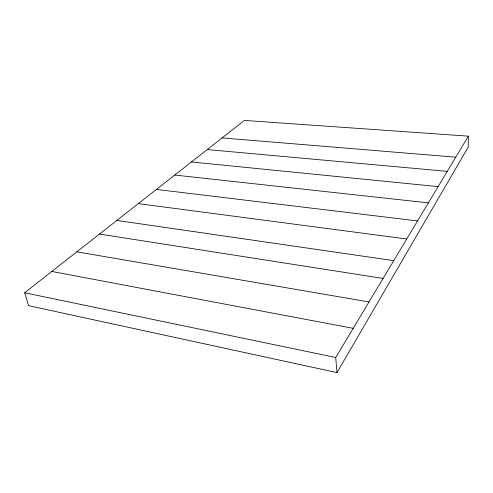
<?xml version="1.0" encoding="UTF-8"?>
<svg xmlns="http://www.w3.org/2000/svg" width="493" height="493" viewBox="0 0 493 493"><rect width="100%" height="100%" fill="white"/><g stroke="black" fill="none" stroke-linecap="round" stroke-linejoin="round"><path stroke-width="0.74" d="M468.35 136.154L468.202 147.111L336.996 372.591L28.576 305.672L24.65 292.762L244.417 120.409L468.35 136.154L335.721 357.505L336.996 372.591M222.103 137.911L455.742 157.193M207.251 149.558L447.256 171.361M191.42 161.975L438.111 186.619M174.738 175.052L428.374 202.869M156.41 189.429L417.553 220.926M138.305 203.627L406.731 238.988M116.878 220.433L393.765 260.637M99.494 234.064L383.098 278.434M76.846 251.831L369.017 301.938M51.82 271.452L353.204 328.332M24.65 292.762L335.721 357.505"/></g></svg>
